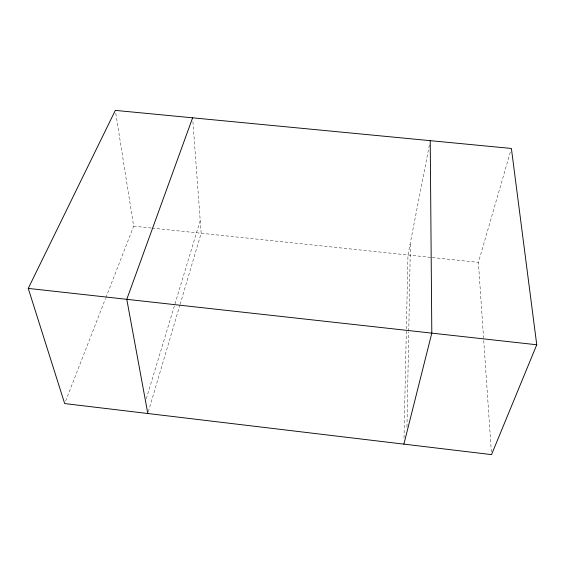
<?xml version="1.0" encoding="UTF-8"?>
<svg xmlns="http://www.w3.org/2000/svg" width="565" height="565" viewBox="0 0 565 565"><rect width="100%" height="100%" fill="white"/><g stroke="black" fill="none" stroke-linecap="round" stroke-linejoin="round"><path stroke-width="0.42" stroke-dasharray="2.83 2.12" d="M406.97 426.985L408.749 332.029M408.763 331.154L410.43 242.35M404.017 437.974L406.355 329.762M406.376 328.887L407.972 254.985L429.386 144.965M491.359 451.979L478.4 262.386L510.661 150.989M148.312 411.814L179.868 305.192M180.122 304.344L201.154 233.26L192.813 120.451M146.321 398.728L200.208 220.477M65.632 401.101L105.556 298.447M105.881 297.621L133.672 226.17L115.599 112.131M133.672 226.17L151.201 228.013M152.077 228.105L431.448 257.449M432.317 257.541L478.4 262.386"/><path stroke-width="0.85" d="M403.883 444.132L431.808 333.138L430.226 140.657M192.616 117.817L126.786 299.33L147.811 413.509M536.75 344.763L491.536 454.613L64.671 403.565L28.25 288.404L115.324 110.387L511.396 148.461L536.75 344.763L28.25 288.404"/></g></svg>
